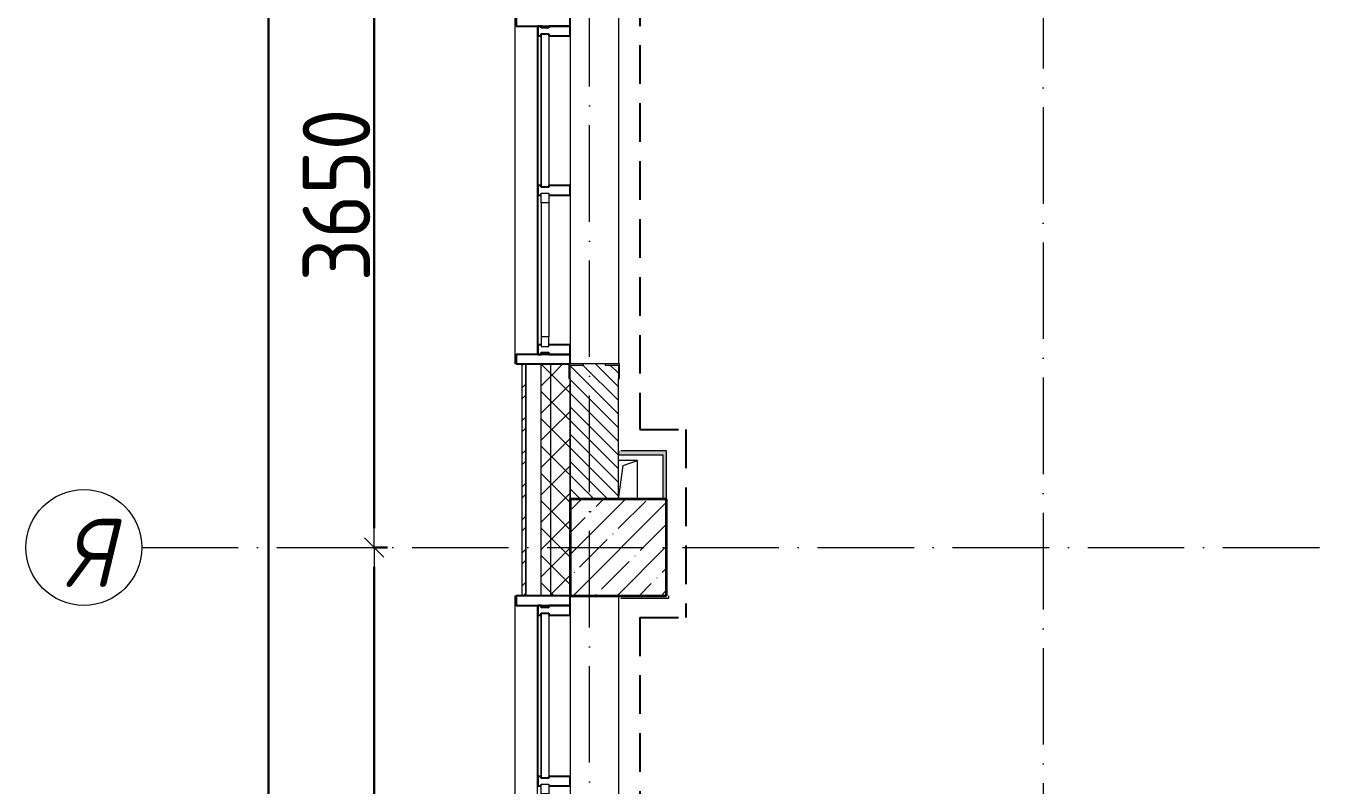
# Model space of a CAD drawing. Header units: millimetres. Extents: x -213536 to 1564669, y 70501 to 942238.
# Drawn here: x 203327 to 210062, y 257380 to 261315 of the extents above; entities that cross this region are included whole.
import ezdxf

# ---------------------------------------------------------------- set-up
doc = ezdxf.new("R2010")
doc.units = ezdxf.units.MM
for name, pattern in [('50_200_ШТРИХ_1Т_ш5_п1_п1_', [700, 500, -100, 0, -100]), ('Штрих короткий', [300, 150, -150]), ('Штриховая _2 мм - 1 мм_', [300, 200, -100])]:
    doc.linetypes.add(name, pattern=pattern)
for name, color, linetype, lineweight in [('0-1', 7, 'Continuous', 5), ('0-2', 7, 'Continuous', 9), ('Импосты витража', 7, 'Continuous', 9), ('Импосты витража-1', 7, 'Continuous', 25), ('Каркас_Импост', 7, 'Continuous', 13), ('Каркас_Импост-1', 7, 'Continuous', 9), ('Несущие колонны', 7, 'Continuous', 9), ('Несущие колонны-1', 7, 'Continuous', 35), ('Обобщенные модели', 7, 'Continuous', 9), ('Общие ребра', 7, 'Continuous', 9), ('Окна', 7, 'Continuous', 9), ('Оси', 7, 'Continuous', 9), ('Оси-1', 7, 'Continuous', 20), ('Оси-2', 7, '50_200_ШТРИХ_1Т_ш5_п1_п1_', 9), ('Остекление-1', 7, 'Continuous', 9), ('Перемычка-1', 7, 'Штрих короткий', 9), ('Размеры', 7, 'Continuous', 15), ('Стены', 7, 'Continuous', 9), ('Стены-1', 7, 'Continuous', 13), ('Штриховка разреза-1', 7, 'Continuous', 9)]:
    doc.layers.add(name, color=color, linetype=linetype, lineweight=lineweight)
doc.layers.add('СТ-1_1', color=7, linetype='Штриховая _2 мм - 1 мм_', lineweight=90, true_color=0x888888)
doc.layers.add('Штриховка разреза-3', color=7, linetype='Continuous', lineweight=9, true_color=0x0080ff)
doc.layers.get('0-2').off()
doc.styles.add('ISOCPEUR_I_1', font='isocpeui.ttf', dxfattribs={"width": 0.85, "height": 2.5})
doc.styles.add('СПДС', font='isocpeur.ttf', dxfattribs={"width": 0.9})
doc.dimstyles.new('Размера А3', dxfattribs={"dimtxt": 200, "dimasz": 100, "dimexe": 70, "dimexo": 100, "dimgap": 20, "dimtad": 1, "dimdec": 0, "dimrnd": 10, "dimzin": 0, "dimdsep": 46, "dimtxsty": 'СПДС', "dimblk": 'ARROWHEAD_6', "dimcen": 1, "dimclrd": 256, "dimclre": 256, "dimclrt": 256, "dimazin": 0, "dimtfac": 1, "dimtdec": 0, "dimtmove": 2, "dimatfit": 3, "dimfxl": 1, "dimtolj": 1, "dimtzin": 0, "dimarcsym": 0})
pattern_1 = [(45, (0, 0), (-70.71068, 70.71068), []), (135, (0, 0), (-70.71068, -70.71068), [])]

# ---------------------------------------------------------------- blocks, each defined once
blk = doc.blocks.new('BSC_Колонна _Прямоугольная - 500х500-V49-АИ2_02_План отделки стен 2-го этажа _Часть 2_')
at = {"layer": 'Несущие колонны'}
h = blk.add_hatch(dxfattribs=at)
h.set_pattern_fill('FP_57', color=256, style=0, pattern_type=2)
h.set_pattern_definition([(45, (-150, -45800), (-114.04925, 114.04925), []), (45, (-35.95, -45800), (-114.04925, 114.04925), [201.613, -40.323, 3.353, -36.97])])
h.paths.add_polyline_path([(-250, -250), (250, -250), (250, 250), (-250, 250), (-250, -29.2)], flags=0)
at = {"layer": 'Несущие колонны-1'}
for p, q in [((250, 250), (-250, 250)), ((-250, 250), (-250, -250)), ((250, -250), (250, 250)), ((-250, -250), (250, -250))]:
    blk.add_line(p, q, dxfattribs=at)
blk = doc.blocks.new('Проем_Дверь_Прямоугольный - 4800х2700h_оконные проемы-26053820-АИ2_02_План отделки стен 2-го этажа _Часть 2_')
at = {"layer": 'Перемычка-1'}
for p, q in [((2400, 125), (-2400, 125)), ((2400, -125), (-2400, -125))]:
    blk.add_line(p, q, dxfattribs=at)
blk = doc.blocks.new('Проем_Дверь_Прямоугольный - 1800х2700h_оконные проемы-25805030-АИ2_02_План отделки стен 2-го этажа _Часть 2_')
at = {"layer": 'Перемычка-1'}
for p, q in [((900, 125), (-900, 125)), ((900, -125), (-900, -125))]:
    blk.add_line(p, q, dxfattribs=at)
blk = doc.blocks.new('PNS_Панель прямоугольная2 - Нр_Стекло - 40мм-26243474-АИ2_02_План отделки стен 2-го этажа _Часть 2_')
at = {"layer": 'Каркас_Импост'}
for p, q in [((-397.5, 0), (-397.5, 40)), ((-397.5, 40), (-347.5, 40)), ((-347.5, 40), (-347.5, 0)), ((397.5, 40), (347.5, 40)), ((347.5, 40), (347.5, 0)), ((397.5, 0), (397.5, 40)), ((-347.5, 0), (-397.5, 0)), ((347.5, 0), (397.5, 0))]:
    blk.add_line(p, q, dxfattribs=at)
at = {"layer": 'Каркас_Импост-1'}
for p, q in [((-347.5, 40), (347.5, 40)), ((-347.5, 0), (347.5, 0))]:
    blk.add_line(p, q, dxfattribs=at)
blk = doc.blocks.new('Прямоугольный импост - Импост структурный с накладкой - 150мм-25647633-АИ2_02_План отделки стен 2-го этажа _Часть 2_')
at = {"layer": 'Импосты витража-1'}
for p, q in [((-25, 0), (-25, 17)), ((-25, 17), (25, 17)), ((-15, 0), (-25, 0)), ((-15, -40), (-15, 0)), ((25, 17), (25, 0)), ((-25, -150), (-25, -40)), ((-25, -40), (-15, -40)), ((25, -40), (25, -150)), ((25, -150), (-25, -150))]:
    blk.add_line(p, q, dxfattribs=at)
blk = doc.blocks.new('Прямоугольный импост - Импост структурный с накладкой - 150мм-25647642-АИ2_02_План отделки стен 2-го этажа _Часть 2_')
at = {"layer": 'Импосты витража'}
for p, q in [((42475, -100), (43250, -100)), ((42475, -267), (43250, -267))]:
    blk.add_line(p, q, dxfattribs=at)
blk = doc.blocks.new('Прямоугольный импост - Импост структурный с накладкой - 150мм-V150-АИ2_02_План отделки стен 2-го этажа _Часть 2_')
at = {"layer": 'Импосты витража-1'}
for p, q in [((-25, 0), (-25, 17)), ((-25, 17), (25, 17)), ((25, 0), (15, 0)), ((15, 0), (15, -40)), ((25, 17), (25, 0)), ((-25, -150), (-25, -40)), ((15, -40), (25, -40)), ((25, -40), (25, -150)), ((25, -150), (-25, -150))]:
    blk.add_line(p, q, dxfattribs=at)
blk = doc.blocks.new('PNS_Панель прямоугольная1 - Нр_Стекло - 40мм-25259299-АИ2_02_План отделки стен 2-го этажа _Часть 2_')
at = {"layer": 'Остекление-1'}
for p, q in [((-387.5, 40), (387.5, 40)), ((-397.5, 0), (397.5, 0)), ((387.5, 0), (-387.5, 0))]:
    blk.add_line(p, q, dxfattribs=at)
blk = doc.blocks.new('Прямоугольный импост - Импост структурный с накладкой - 150мм-25647644-АИ2_02_План отделки стен 2-го этажа _Часть 2_')
at = {"layer": 'Импосты витража-1'}
for p, q in [((-25, 0), (-25, 17)), ((-25, 17), (25, 17)), ((-15, 0), (-25, 0)), ((-15, -40), (-15, 0)), ((25, 0), (15, 0)), ((15, 0), (15, -40)), ((25, 17), (25, 0)), ((-25, -150), (-25, -40)), ((-25, -40), (-15, -40)), ((15, -40), (25, -40)), ((25, -40), (25, -150)), ((25, -150), (-25, -150))]:
    blk.add_line(p, q, dxfattribs=at)
blk = doc.blocks.new('Прямоугольный импост - Откос НВФ_50х280 мм-25993834-АИ2_02_План отделки стен 2-го этажа _Часть 2_')
at = {"layer": 'Импосты витража-1'}
for p, q in [((-50, 130), (0, 130)), ((-50, -150), (-50, 130)), ((0, 130), (0, -144)), ((0, -150), (-50, -150))]:
    blk.add_line(p, q, dxfattribs=at)
blk = doc.blocks.new('Прямоугольный импост - Откос НВФ_50х280 мм-25993838-АИ2_02_План отделки стен 2-го этажа _Часть 2_')
at = {"layer": 'Импосты витража-1'}
for p, q in [((0, 130), (-50, 130)), ((-50, 130), (-50, -150)), ((0, -144), (0, 130)), ((-50, -150), (0, -150))]:
    blk.add_line(p, q, dxfattribs=at)
blk = doc.blocks.new('Фахверк_СКБ_Уголок - 250_2700-27497298-АИ2_02_План отделки стен 2-го этажа _Часть 2_')
at = {"layer": 'Обобщенные модели'}
for p, q in [((200, 181), (125, 181)), ((125, 181), (125, 106)), ((131, 106), (131, 175)), ((131, 175), (200, 175)), ((200, 175), (200, 181)), ((125, 106), (131, 106)), ((131, -6), (125, -6)), ((125, -6), (125, -81)), ((131, -75), (131, -6)), ((125, -81), (200, -81)), ((200, -75), (131, -75)), ((200, -81), (200, -75))]:
    blk.add_line(p, q, dxfattribs=at)
blk = doc.blocks.new('PNS_Панель прямоугольная1 - Нр_Стекло - 40мм-28068333-АИ2_02_План отделки стен 2-го этажа _Часть 2_')
at = {"layer": 'Остекление-1'}
for p, q in [((-417.5, 40), (417.5, 40)), ((-427.5, 0), (427.5, 0)), ((417.5, 0), (-417.5, 0))]:
    blk.add_line(p, q, dxfattribs=at)
blk = doc.blocks.new('PNS_Панель прямоугольная2 - Нр_Стекло - 40мм-28151954-АИ2_02_План отделки стен 2-го этажа _Часть 2_')
at = {"layer": 'Каркас_Импост'}
for p, q in [((-465, 0), (-465, 40)), ((-465, 40), (-415, 40)), ((-415, 40), (-415, 0)), ((465, 40), (415, 40)), ((415, 40), (415, 0)), ((465, 0), (465, 40)), ((-415, 0), (-465, 0)), ((415, 0), (465, 0))]:
    blk.add_line(p, q, dxfattribs=at)
at = {"layer": 'Каркас_Импост-1'}
for p, q in [((-415, 40), (415, 40)), ((-415, 0), (415, 0))]:
    blk.add_line(p, q, dxfattribs=at)
blk = doc.blocks.new('Прямоугольный импост - Импост структурный с накладкой - 150мм-28072255-АИ2_02_План отделки стен 2-го этажа _Часть 2_')
at = {"layer": 'Импосты витража'}
for p, q in [((56650, -100), (57485, -100)), ((56650, -267), (57485, -267))]:
    blk.add_line(p, q, dxfattribs=at)
blk = doc.blocks.new('Прямоугольный импост - Импост структурный с накладкой - 150мм-28072247-АИ2_02_План отделки стен 2-го этажа _Часть 2_')
at = {"layer": 'Импосты витража-1'}
for p, q in [((-25, 0), (-25, 17)), ((-25, 17), (25, 17)), ((-15, 0), (-25, 0)), ((-15, -40), (-15, 0)), ((25, 0), (15, 0)), ((15, 0), (15, -40)), ((25, 17), (25, 0)), ((-25, -150), (-25, -40)), ((-25, -40), (-15, -40)), ((15, -40), (25, -40)), ((25, -40), (25, -150)), ((25, -150), (-25, -150))]:
    blk.add_line(p, q, dxfattribs=at)
blk = doc.blocks.new('Прямоугольный импост - Импост структурный с накладкой - 150мм-V179-АИ2_02_План отделки стен 2-го этажа _Часть 2_')
at = {"layer": 'Импосты витража-1'}
for p, q in [((-25, 0), (-25, 17)), ((-25, 17), (25, 17)), ((-15, 0), (-25, 0)), ((-15, -40), (-15, 0)), ((25, 17), (25, 0)), ((-25, -150), (-25, -40)), ((-25, -40), (-15, -40)), ((25, -40), (25, -150)), ((25, -150), (-25, -150))]:
    blk.add_line(p, q, dxfattribs=at)
blk = doc.blocks.new('Прямоугольный импост - Откос НВФ_50х280 мм-V185-АИ2_02_План отделки стен 2-го этажа _Часть 2_')
at = {"layer": 'Импосты витража-1'}
for p, q in [((0, 130), (-50, 130)), ((-50, 130), (-50, -150)), ((0, -150), (0, 130)), ((-50, -150), (0, -150))]:
    blk.add_line(p, q, dxfattribs=at)
blk = doc.blocks.new('AR_Отверстие прямоугольное _в плите_ - AR_Отверстие прямоугольное _в плите_-V201-АИ2_02_План отделки стен 2-го этажа _Часть 2_')
at = {"layer": 'Обобщенные модели'}
for p, q in [((50, 100), (-50, 100)), ((-50, -100), (-25, 75)), ((-25, 75), (50, 100)), ((50, -100), (50, 100))]:
    blk.add_line(p, q, dxfattribs=at)
blk = doc.blocks.new('Отлив_СКБ - Отлив витража_120_НВФ-31885689-АИ2_02_План отделки стен 2-го этажа _Часть 2_')
at = {"layer": 'Окна'}
for p, q in [((0, 113), (0, 120)), ((1800, 120), (0, 120)), ((1800, 120), (1800, 113)), ((50, 2), (1750, 2))]:
    blk.add_line(p, q, dxfattribs=at)
blk = doc.blocks.new('Отлив_СКБ - Отлив витража_120_НВФ-31886035-АИ2_02_План отделки стен 2-го этажа _Часть 2_')
at = {"layer": 'Окна'}
for p, q in [((0, 113), (0, 120)), ((4800, 120), (0, 120)), ((4800, 120), (4800, 113)), ((50, 2), (4750, 2))]:
    blk.add_line(p, q, dxfattribs=at)
blk = doc.blocks.new('0125-Р-ОО-Ш2-АР-о_23_10_2024_rvt-1-АИ2_02_План отделки стен 2-го этажа _Часть 2_')
at = {"layer": 'Штриховка разреза-1'}
h = blk.add_hatch(dxfattribs=at)
h.set_pattern_fill('FP_80', color=256, style=0, pattern_type=2)
h.set_pattern_definition([(45, (0, 0), (-85.5366, 85.5366), []), (45, (57.02, 0), (-85.5366, 85.5366), [])])
h.paths.add_polyline_path([(-330, 33880), (-330, 34900), (-350, 34900), (-350, 33880)], flags=0)
h.paths.add_polyline_path([(-330, 36700), (-330, 37825), (-350, 37825), (-350, 36700)], flags=0)
h.paths.add_polyline_path([(-330, 39625), (-330, 40750), (-350, 40750), (-350, 39625)], flags=0)
h.paths.add_polyline_path([(-330, 45550), (-330, 46750), (-350, 46750), (-350, 45550)], flags=0)
h.paths.add_polyline_path([(-350, 48550), (-330, 48550), (-330, 49800), (-350, 49800), (-350, 49467)], flags=0)
h = blk.add_hatch(dxfattribs=at)
h.set_pattern_fill('FP_81', color=256, style=0, pattern_type=2)
h.set_pattern_definition(pattern_1)
h.paths.add_polyline_path([(-200, 34050), (-200, 34900), (-250, 34900), (-250, 34050)], flags=0)
h.paths.add_polyline_path([(-200, 36700), (-200, 37825), (-250, 37825), (-250, 36700)], flags=0)
h.paths.add_polyline_path([(-200, 39625), (-200, 40750), (-250, 40750), (-250, 39625)], flags=0)
h.paths.add_polyline_path([(-200, 45550), (-200, 46750), (-250, 46750), (-250, 45550)], flags=0)
h.paths.add_polyline_path([(-200, 48550), (-200, 49700), (-250, 49700), (-250, 48550)], flags=0)
h = blk.add_hatch(dxfattribs=at)
h.set_pattern_fill('FP_81', color=256, style=0, pattern_type=2)
h.set_pattern_definition(pattern_1)
h.paths.add_polyline_path([(-100, 34050), (-100, 34825), (-106, 34825), (-106, 34900), (-200, 34900), (-200, 34050)], flags=0)
h.paths.add_polyline_path([(-106, 36700), (-106, 36775), (-100, 36775), (-100, 37750), (-106, 37750), (-106, 37825), (-200, 37825), (-200, 36700)], flags=0)
h.paths.add_polyline_path([(-200, 39625), (-106, 39625), (-106, 39700), (-100, 39700), (-100, 40675), (-106, 40675), (-106, 40750), (-200, 40750), (-200, 39631)], flags=0)
h.paths.add_polyline_path([(-100, 45550), (-100, 46675), (-106, 46675), (-106, 46750), (-200, 46750), (-200, 45550)], flags=0)
h.paths.add_polyline_path([(-106, 48550), (-106, 48625), (-100, 48625), (-100, 49650), (-200, 49650), (-200, 48550)], flags=0)
h = blk.add_hatch(dxfattribs=at)
h.set_pattern_fill('FP_2', color=256, style=0, pattern_type=2)
h.set_pattern_definition([(135, (0, 0), (-35.35534, -35.35534), [])])
h.paths.add_polyline_path([(150, 46050), (150, 46744), (81, 46744), (81, 46750), (-31, 46750), (-31, 46744), (-100, 46744), (-100, 46050)], flags=0)
h.paths.add_polyline_path([(-31, 48550), (81, 48550), (81, 48556), (150, 48556), (150, 49050), (-100, 49050), (-100, 48556), (-31, 48556)], flags=0)
at = {"layer": 'Общие ребра'}
for p, q in [((-330, 46750), (-330, 45550)), ((-330, 45550), (-330, 46750)), ((-250, 45550), (-250, 46750)), ((-200, 45550), (-200, 46750)), ((-100, 46675), (-100, 46050)), ((-100, 46050), (-100, 46675))]:
    blk.add_line(p, q, dxfattribs=at)
at = {"layer": 'Стены'}
for p, q in [((150, 48550), (150, 46750)), ((150, 45550), (150, 40750))]:
    blk.add_line(p, q, dxfattribs=at)
at = {"layer": 'Стены-1'}
for p, q in [((-350, 46750), (-350, 45550)), ((-330, 46750), (-350, 46750)), ((-106, 46750), (-330, 46750)), ((81, 46750), (-31, 46750)), ((150, 46050), (150, 46675)), ((-350, 45550), (-330, 45550)), ((-330, 45550), (-100, 45550))]:
    blk.add_line(p, q, dxfattribs=at)
at = {"layer": '0-2'}
for name, p, rotation in [('Отлив_СКБ - Отлив витража_120_НВФ-31885689-АИ2_02_План отделки стен 2-го этажа _Часть 2_', (-267, 46750), 90), ('Прямоугольный импост - Откос НВФ_50х280 мм-25993838-АИ2_02_План отделки стен 2-го этажа _Часть 2_', (-250, 48550), 89.99999999999773), ('Проем_Дверь_Прямоугольный - 1800х2700h_оконные проемы-25805030-АИ2_02_План отделки стен 2-го этажа _Часть 2_', (25, 47650), 89.99999999999991), ('Прямоугольный импост - Импост структурный с накладкой - 150мм-25647642-АИ2_02_План отделки стен 2-го этажа _Часть 2_', (0, 90925), 270.0000000000001), ('PNS_Панель прямоугольная1 - Нр_Стекло - 40мм-25259299-АИ2_02_План отделки стен 2-го этажа _Часть 2_', (-250, 48062.5), 269.9999999999977), ('Прямоугольный импост - Импост структурный с накладкой - 150мм-25647642-АИ2_02_План отделки стен 2-го этажа _Часть 2_', (0, 90100), 270.0000000000001), ('PNS_Панель прямоугольная2 - Нр_Стекло - 40мм-26243474-АИ2_02_План отделки стен 2-го этажа _Часть 2_', (-250, 47237.5), 269.9999999999977), ('Фахверк_СКБ_Уголок - 250_2700-27497298-АИ2_02_План отделки стен 2-го этажа _Часть 2_', (-25, 46875), 269.9999999999999), ('Отлив_СКБ - Отлив витража_120_НВФ-31886035-АИ2_02_План отделки стен 2-го этажа _Часть 2_', (-267, 40750), 90), ('Прямоугольный импост - Откос НВФ_50х280 мм-V185-АИ2_02_План отделки стен 2-го этажа _Часть 2_', (-250, 45550), 89.99999999999874), ('Проем_Дверь_Прямоугольный - 4800х2700h_оконные проемы-26053820-АИ2_02_План отделки стен 2-го этажа _Часть 2_', (25, 43150), 89.99999999999991), ('Прямоугольный импост - Импост структурный с накладкой - 150мм-28072255-АИ2_02_План отделки стен 2-го этажа _Часть 2_', (0, 102100), 270.0000000000001), ('PNS_Панель прямоугольная1 - Нр_Стекло - 40мм-28068333-АИ2_02_План отделки стен 2-го этажа _Часть 2_', (-250, 45032.5), 269.9999999999987), ('PNS_Панель прямоугольная2 - Нр_Стекло - 40мм-28151954-АИ2_02_План отделки стен 2-го этажа _Часть 2_', (-250, 44110), 269.9999999999987)]:
    blk.add_blockref(name, p, dxfattribs=dict(at, rotation=rotation))
at = {"layer": '0-2', "extrusion": (0, 0, -1)}
for name, p, rotation in [('Прямоугольный импост - Импост структурный с накладкой - 150мм-25647644-АИ2_02_План отделки стен 2-го этажа _Часть 2_', (250, 48475), 270.0000000000023), ('Прямоугольный импост - Импост структурный с накладкой - 150мм-25647633-АИ2_02_План отделки стен 2-го этажа _Часть 2_', (250, 47650), 270.0000000000023), ('Прямоугольный импост - Импост структурный с накладкой - 150мм-V150-АИ2_02_План отделки стен 2-го этажа _Часть 2_', (250, 46825), 270.0000000000023), ('Прямоугольный импост - Откос НВФ_50х280 мм-25993834-АИ2_02_План отделки стен 2-го этажа _Часть 2_', (250, 46750), 270.0000000000023), ('Прямоугольный импост - Импост структурный с накладкой - 150мм-28072247-АИ2_02_План отделки стен 2-го этажа _Часть 2_', (250, 45475), 270.0000000000013), ('Прямоугольный импост - Импост структурный с накладкой - 150мм-V179-АИ2_02_План отделки стен 2-го этажа _Часть 2_', (250, 44590), 270.0000000000013)]:
    blk.add_blockref(name, p, dxfattribs=dict(at, rotation=rotation))
at = {"layer": '0-2'}
for name, p in [('AR_Отверстие прямоугольное _в плите_ - AR_Отверстие прямоугольное _в плите_-V201-АИ2_02_План отделки стен 2-го этажа _Часть 2_', (200, 46150)), ('BSC_Колонна _Прямоугольная - 500х500-V49-АИ2_02_План отделки стен 2-го этажа _Часть 2_', (150, 45800))]:
    blk.add_blockref(name, p, dxfattribs=at)
blk = doc.blocks.new('Ось сетки - Круг_Ø6_00__ISO-2_5_0_9K_-16731441-АИ2_02_План отделки стен 2-го этажа _Часть 2_')
at = {"layer": 'Оси-1'}
blk.add_circle((0, 0), 3, dxfattribs=at)
blk = doc.blocks.new('ARROWHEAD_6')
at = {"color": 0, "linetype": 'Continuous'}
for p, q in [((0, 0), (-1, 0)), ((-0.5, -0.5), (0.5, 0.5))]:
    blk.add_line(p, q, dxfattribs=at)
blk = doc.blocks.new('*D3280')
at = {"layer": 'Defpoints', "color": 0, "transparency": 16777216}
for p in [(205024, 258615.2), (205130, 258615.2), (205024, 253115.2)]:
    blk.add_point(p, dxfattribs=at)
at = {"layer": 'Размеры', "lineweight": -2, "transparency": 16777216}
for p, q in [((205124, 258615.2), (205200, 258615.2)), ((205130, 253215.2), (205130, 258515.2)), ((205124, 253115.2), (205200, 253115.2))]:
    blk.add_line(p, q, dxfattribs=at)
at = {"layer": 'Размеры', "lineweight": -2, "transparency": 16777216, "xscale": 100, "yscale": 100, "zscale": 100}
for p, rotation in [((205130, 258615.2), 90), ((205130, 253115.2), 270)]:
    blk.add_blockref('ARROWHEAD_6', p, dxfattribs=dict(at, rotation=rotation))
at = {"layer": 'Размеры', "lineweight": 25, "transparency": 16777216, "insert": (204935, 255865.2), "char_height": 350, "width": 2.488, "attachment_point": 5, "rotation": 90, "style": 'СПДС'}
blk.add_mtext('\\A1;5500', dxfattribs=at)
blk = doc.blocks.new('*D3281')
at = {"layer": 'Defpoints', "color": 0, "transparency": 16777216}
for p in [(205024, 262265.2), (205130, 262265.2), (205024, 258615.2)]:
    blk.add_point(p, dxfattribs=at)
at = {"layer": 'Размеры', "lineweight": -2, "transparency": 16777216}
for p, q in [((205124, 262265.2), (205200, 262265.2)), ((205130, 258715.2), (205130, 262165.2)), ((205124, 258615.2), (205200, 258615.2))]:
    blk.add_line(p, q, dxfattribs=at)
at = {"layer": 'Размеры', "lineweight": -2, "transparency": 16777216, "xscale": 100, "yscale": 100, "zscale": 100}
for p, rotation in [((205130, 262265.2), 90), ((205130, 258615.2), 270)]:
    blk.add_blockref('ARROWHEAD_6', p, dxfattribs=dict(at, rotation=rotation))
at = {"layer": 'Размеры', "lineweight": 25, "transparency": 16777216, "insert": (204935, 260440.2), "char_height": 350, "width": 2.488, "attachment_point": 5, "rotation": 90, "style": 'СПДС'}
blk.add_mtext('\\A1;3650', dxfattribs=at)
blk = doc.blocks.new('*D3282')
at = {"layer": 'Defpoints', "color": 0, "transparency": 16777216}
for p in [(204477.6, 262265.2), (204583.6, 262265.2), (204477.6, 212815.2)]:
    blk.add_point(p, dxfattribs=at)
at = {"layer": 'Размеры', "lineweight": -2, "transparency": 16777216}
for p, q in [((204577.6, 262265.2), (204653.6, 262265.2)), ((204583.6, 212915.2), (204583.6, 262165.2)), ((204577.6, 212815.2), (204653.6, 212815.2))]:
    blk.add_line(p, q, dxfattribs=at)
at = {"layer": 'Размеры', "lineweight": -2, "transparency": 16777216, "xscale": 100, "yscale": 100, "zscale": 100}
for p, rotation in [((204583.6, 262265.2), 90), ((204583.6, 212815.2), 270)]:
    blk.add_blockref('ARROWHEAD_6', p, dxfattribs=dict(at, rotation=rotation))
at = {"layer": 'Размеры', "lineweight": 25, "transparency": 16777216, "insert": (204388.6, 237540.2), "char_height": 350, "width": 3.261, "attachment_point": 5, "rotation": 90, "style": 'СПДС'}
blk.add_mtext('\\A1;49450', dxfattribs=at)
blk = doc.blocks.new('Оси1')
at = {"layer": 'Оси-2'}
for p, q in [((206245.6, 210594.5), (206245.6, 264395.4)), ((208595.6, 264395.4), (208595.6, 210594.5)), ((203926.8, 258615.2), (234645.6, 258615.2))]:
    blk.add_line(p, q, dxfattribs=at)
at = {"layer": 'Оси-1', "xscale": 99.99999999999993, "yscale": 99.99999999999993, "zscale": 99.99999999999993, "rotation": 269.9999999999995}
blk.add_blockref('Ось сетки - Круг_Ø6_00__ISO-2_5_0_9K_-16731441-АИ2_02_План отделки стен 2-го этажа _Часть 2_', (203626.8, 258615.2), dxfattribs=at)
at = {"layer": 'Оси', "insert": (203528.8, 258761.9), "char_height": 350, "width": 223.671, "attachment_point": 1, "style": 'ISOCPEUR_I_1'}
blk.add_mtext('\\fISOCPEUR|b0|i1|c204|p34|;\\W.9;Я', dxfattribs=at)
at = {"layer": 'Размеры', "lineweight": 25}
for base, p1, p2, picture, middle in [((204583.6, 262265.2), (204477.6, 212815.2), (204477.6, 262265.2), '*D3282', (204388.6, 237540.2)), ((205130, 262265.2), (205024, 258615.2), (205024, 262265.2), '*D3281', (204935, 260440.2)), ((205130, 258615.2), (205024, 253115.2), (205024, 258615.2), '*D3280', (204935, 255865.2))]:
    dim = blk.add_linear_dim(base=base, p1=p1, p2=p2, angle=90, dimstyle='Размера А3', override={"dimtxt": 350}, dxfattribs=at)
    dim.commit()
    dim.dimension.update_dxf_attribs({"geometry": picture, "text_midpoint": middle})

msp = doc.modelspace()

# ---------------------------------------------------------------- hatches: boundary and pattern name
at = {"layer": 'Штриховка разреза-3'}
for points in [[(206625.6, 259095.2), (206625.6, 259115.2), (206395.6, 259115.2), (206395.6, 259095.2)], [(206645.6, 258865.2), (206645.6, 259115.2), (206625.6, 259115.2), (206625.6, 258865.2)]]:
    msp.add_hatch(color=256, dxfattribs=at).paths.add_polyline_path(points, flags=0)

# ---------------------------------------------------------------- linework, layer by layer
at = {"layer": 'СТ-1_1', "lineweight": 25}
for p, q in [((206507.6, 261515.2), (206507.6, 259225.2)), ((206507.6, 259225.2), (206745.6, 259225.2)), ((206745.6, 259225.2), (206745.6, 258253.2)), ((206507.6, 258253.2), (206507.6, 253477.2)), ((206507.6, 258253.2), (206745.6, 258253.2))]:
    msp.add_line(p, q, dxfattribs=at)
at = {"layer": 'Стены-1'}
for p, q in [((206395.6, 259115.2), (206395.6, 259095.2)), ((206395.6, 259095.2), (206625.6, 259095.2)), ((206645.6, 259115.2), (206407.6, 259115.2)), ((206625.6, 259095.2), (206625.6, 258865.2)), ((206645.6, 258865.2), (206645.6, 259115.2)), ((206407.6, 258353.2), (206657.6, 258353.2)), ((206657.6, 258353.2), (206657.6, 258365.2))]:
    msp.add_line(p, q, dxfattribs=at)

# ---------------------------------------------------------------- block references
at = {"color": 2, "lineweight": 30}
msp.add_blockref('Оси1', (0, 0), dxfattribs=at)
at = {"layer": '0-1'}
msp.add_blockref('0125-Р-ОО-Ш2-АР-о_23_10_2024_rvt-1-АИ2_02_План отделки стен 2-го этажа _Часть 2_', (206245.6, 212815.2), dxfattribs=at)

doc.saveas('drawing.dxf')
